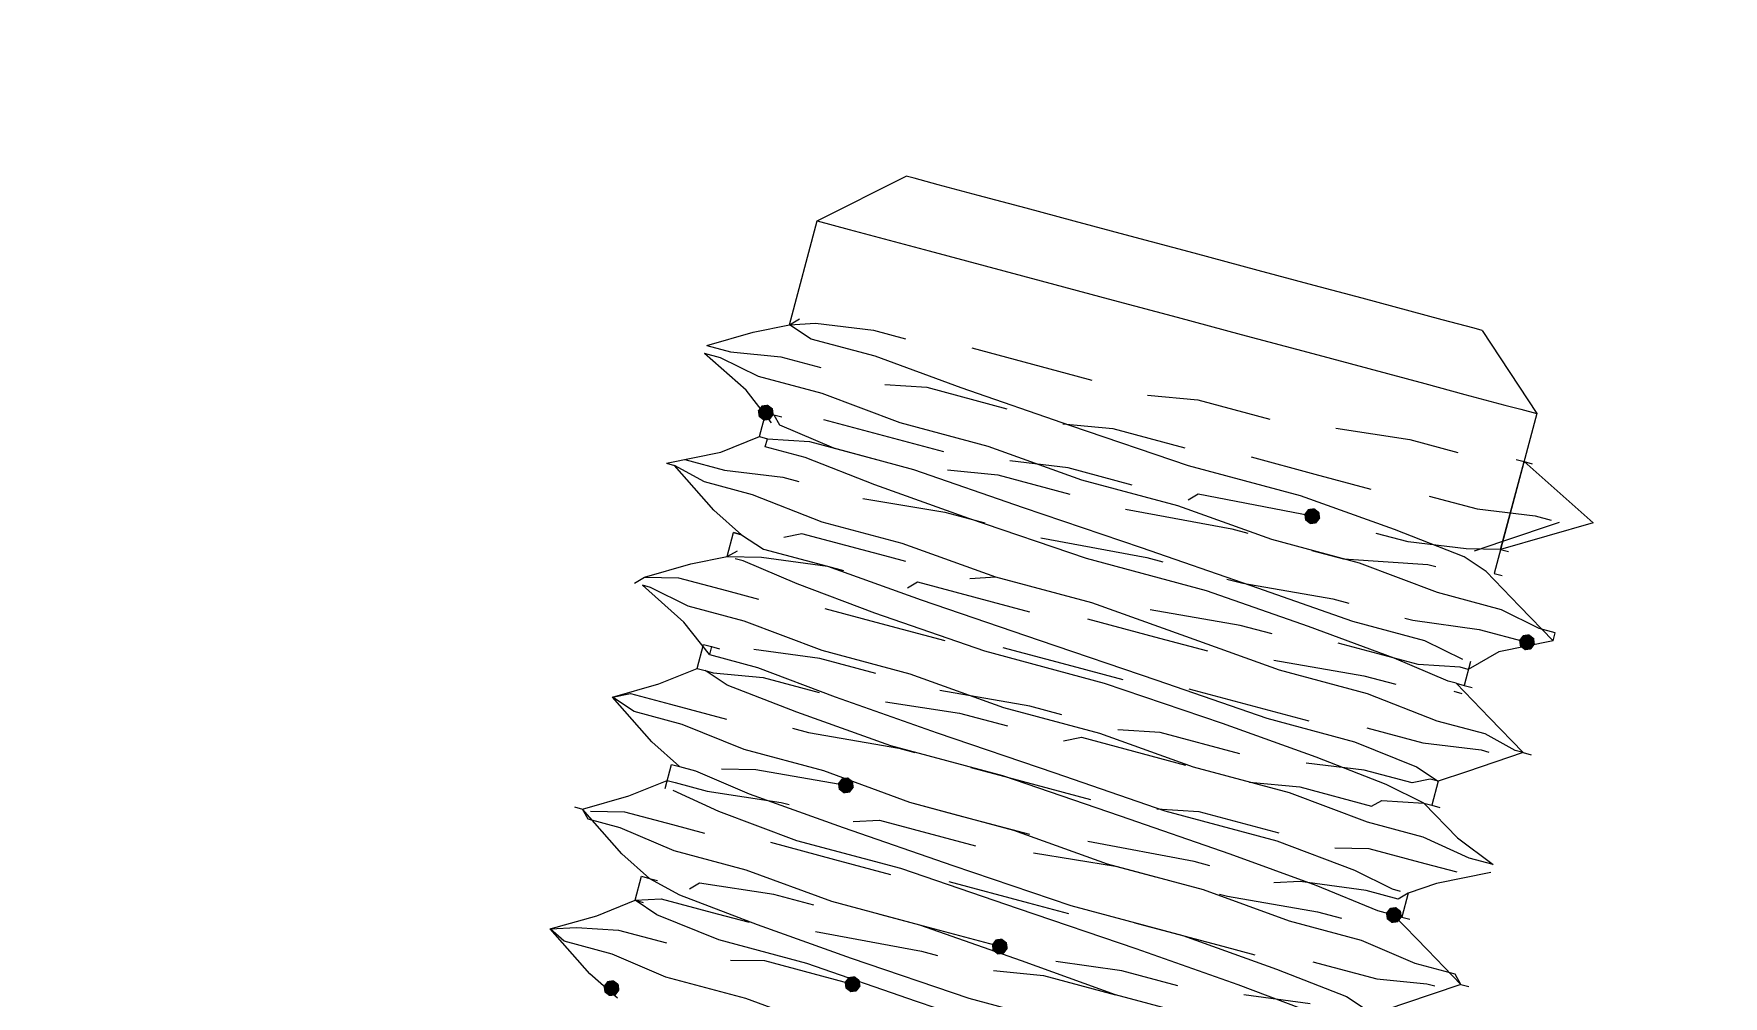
# Model space of a CAD drawing. Header units: millimetres. Extents: x 89051 to 218395, y -330386 to -125649.
# Drawn here: x 98679.48 to 98704.18, y -134352.24 to -134338.16 of the extents above; entities that cross this region are included whole.
import ezdxf

# ---------------------------------------------------------------- set-up
doc = ezdxf.new("R2010")
doc.units = ezdxf.units.MM
doc.header["$LTSCALE"] = 13
doc.layers.add('C00-00-00', color=7, linetype='Continuous')
doc.layers.add('标注、文本', color=3, linetype='Continuous', lineweight=25)
doc.styles.get("Standard").update_dxf_attribs({"font": 'gbenor.shx', "bigfont": 'gbcbig.shx'})
doc.dimstyles.new('1-15', dxfattribs={"dimscale": 20, "dimtxt": 3.5, "dimasz": 2, "dimexe": 1.5, "dimexo": 0.5, "dimgap": 0.5, "dimtad": 1, "dimtoh": 1, "dimdec": 1, "dimdsep": 46, "dimtxsty": 'Standard', "dimcen": 2.5, "dimclrd": 3, "dimclre": 3, "dimclrt": 3, "dimadec": 0, "dimazin": 2, "dimtfac": 1, "dimtdec": 1, "dimtmove": 0, "dimatfit": 2, "dimfxl": 1, "dimarcsym": 0})

# ---------------------------------------------------------------- blocks, each defined once
blk = doc.blocks.new('225635')
at = {"layer": 'C00-00-00'}
h = blk.add_hatch(color=256, dxfattribs=at)
h.dxf.hatch_style = 2
h.paths.add_polyline_path([(72519.609, -125566.899), (72519.523, -125566.934), (72519.488, -125567.02), (72519.523, -125567.105), (72519.609, -125567.141), (72519.694, -125567.105), (72519.73, -125567.02), (72519.694, -125566.934)])
h = blk.add_hatch(color=256, dxfattribs=at)
h.dxf.hatch_style = 2
h.paths.add_polyline_path([(72511.501, -125567.504), (72511.416, -125567.539), (72511.38, -125567.625), (72511.416, -125567.71), (72511.501, -125567.746), (72511.587, -125567.71), (72511.622, -125567.625), (72511.587, -125567.539)])
h = blk.add_hatch(color=256, dxfattribs=at)
h.dxf.hatch_style = 2
h.paths.add_polyline_path([(72523.118, -125567.867), (72523.033, -125567.902), (72522.997, -125567.988), (72523.033, -125568.073), (72523.118, -125568.109), (72523.204, -125568.073), (72523.239, -125567.988), (72523.204, -125567.902)])
h = blk.add_hatch(color=256, dxfattribs=at)
h.dxf.hatch_style = 2
h.paths.add_polyline_path([(72522.271, -125572.223), (72522.186, -125572.259), (72522.15, -125572.344), (72522.186, -125572.43), (72522.271, -125572.465), (72522.356, -125572.43), (72522.392, -125572.344), (72522.356, -125572.259)])
h = blk.add_hatch(color=256, dxfattribs=at)
h.dxf.hatch_style = 2
h.paths.add_polyline_path([(72514.043, -125572.465), (72513.957, -125572.501), (72513.922, -125572.586), (72513.957, -125572.672), (72514.043, -125572.707), (72514.128, -125572.672), (72514.163, -125572.586), (72514.128, -125572.501)])
h = blk.add_hatch(color=256, dxfattribs=at)
h.dxf.hatch_style = 2
h.paths.add_polyline_path([(72516.826, -125574.159), (72516.74, -125574.195), (72516.705, -125574.28), (72516.74, -125574.366), (72516.826, -125574.401), (72516.911, -125574.366), (72516.947, -125574.28), (72516.911, -125574.195)])
h = blk.add_hatch(color=256, dxfattribs=at)
h.dxf.hatch_style = 2
h.paths.add_polyline_path([(72514.89, -125575.248), (72514.804, -125575.284), (72514.769, -125575.369), (72514.804, -125575.455), (72514.89, -125575.49), (72514.975, -125575.455), (72515.011, -125575.369), (72514.975, -125575.284)])
h = blk.add_hatch(color=256, dxfattribs=at)
h.dxf.hatch_style = 2
h.paths.add_polyline_path([(72511.501, -125576.216), (72511.416, -125576.252), (72511.38, -125576.337), (72511.416, -125576.423), (72511.501, -125576.458), (72511.587, -125576.423), (72511.622, -125576.337), (72511.587, -125576.252)])
at = {"layer": 'C00-00-00', "lineweight": 15}
for points in [[(72511.501, -125564.721), (72512.59, -125563.753)], [(72516.947, -125563.753), (72515.979, -125563.753), (72515.132, -125563.753), (72514.406, -125563.753), (72513.679, -125563.753), (72513.074, -125563.753), (72512.711, -125563.753), (72512.59, -125563.753)], [(72521.303, -125563.753), (72521.182, -125563.753), (72520.698, -125563.753), (72520.214, -125563.753), (72519.488, -125563.753), (72518.762, -125563.753), (72517.915, -125563.753), (72516.947, -125563.753)], [(72521.303, -125563.753), (72522.392, -125564.721)], [(72511.501, -125566.294), (72511.501, -125564.721)], [(72511.501, -125564.721), (72511.743, -125564.721), (72511.985, -125564.721), (72512.59, -125564.721), (72513.195, -125564.721), (72514.043, -125564.721), (72514.89, -125564.721), (72515.979, -125564.721), (72516.947, -125564.721)], [(72516.947, -125564.721), (72517.915, -125564.721), (72519.004, -125564.721), (72519.851, -125564.721), (72520.698, -125564.721), (72521.303, -125564.721), (72521.908, -125564.721), (72522.15, -125564.721), (72522.392, -125564.721)], [(72522.392, -125564.721), (72522.392, -125567.141)], [(72519.609, -125565.689), (72520.698, -125565.568)], [(72520.698, -125565.568), (72521.424, -125565.568)], [(72522.271, -125565.447), (72522.392, -125565.447)], [(72522.392, -125565.447), (72522.513, -125565.447)], [(72522.392, -125566.778), (72522.392, -125565.447)], [(72522.392, -125565.447), (72523.602, -125566.052)], [(72516.826, -125565.931), (72517.552, -125565.81)], [(72517.552, -125565.81), (72518.641, -125565.81)], [(72511.864, -125566.173), (72512.711, -125566.052)], [(72512.711, -125566.052), (72513.195, -125566.052)], [(72514.164, -125565.931), (72515.737, -125565.931)], [(72515.737, -125565.931), (72515.979, -125565.931)], [(72523.602, -125566.052), (72522.392, -125566.778)], [(72510.412, -125566.899), (72511.017, -125566.536), (72511.501, -125566.294)], [(72511.501, -125566.294), (72511.864, -125566.173)], [(72511.501, -125566.294), (72511.622, -125566.173)], [(72522.271, -125567.141), (72521.908, -125567.02), (72520.819, -125566.899), (72519.367, -125566.778), (72517.673, -125566.778), (72515.858, -125566.657), (72514.164, -125566.536), (72512.832, -125566.415), (72511.864, -125566.415), (72511.501, -125566.294)], [(72521.182, -125566.294), (72521.908, -125566.294)], [(72521.908, -125566.294), (72522.755, -125566.173)], [(72523.118, -125566.173), (72522.392, -125566.657)], [(72522.755, -125566.173), (72522.997, -125566.173)], [(72515.737, -125566.657), (72516.463, -125566.536)], [(72516.463, -125566.536), (72517.552, -125566.536)], [(72518.52, -125566.415), (72519.488, -125566.415)], [(72519.488, -125566.415), (72520.335, -125566.415)], [(72510.775, -125566.899), (72511.501, -125566.778)], [(72511.501, -125566.778), (72512.106, -125566.778)], [(72513.074, -125566.778), (72513.679, -125566.657)], [(72513.679, -125566.657), (72514.89, -125566.657)], [(72522.392, -125566.778), (72521.908, -125566.899)], [(72522.392, -125566.657), (72522.029, -125566.899)], [(72522.392, -125566.778), (72522.513, -125566.778)], [(72510.412, -125566.899), (72510.775, -125566.899)], [(72511.622, -125567.746), (72511.138, -125567.383), (72510.412, -125567.02)], [(72523.481, -125567.867), (72523.481, -125567.746), (72523.239, -125567.746), (72522.634, -125567.625), (72521.666, -125567.625), (72520.456, -125567.504), (72519.125, -125567.504), (72517.673, -125567.383), (72516.221, -125567.383), (72514.769, -125567.262), (72513.437, -125567.262), (72512.227, -125567.141), (72511.259, -125567.141), (72510.654, -125567.02), (72510.412, -125567.02)], [(72519.609, -125567.02), (72517.915, -125567.141)], [(72521.061, -125567.02), (72520.577, -125567.02)], [(72521.908, -125566.899), (72521.061, -125567.02)], [(72515.979, -125567.262), (72515.132, -125567.383)], [(72516.947, -125567.262), (72515.979, -125567.262)], [(72517.915, -125567.141), (72517.794, -125567.262)], [(72520.214, -125567.504), (72521.424, -125567.262)], [(72521.424, -125567.262), (72521.545, -125567.262)], [(72522.271, -125567.141), (72522.876, -125567.504), (72523.481, -125567.867)], [(72522.392, -125567.141), (72522.513, -125567.141)], [(72511.501, -125567.625), (72511.622, -125567.625)], [(72511.501, -125567.988), (72511.501, -125567.625)], [(72511.622, -125567.625), (72511.743, -125567.625)], [(72511.622, -125567.625), (72511.743, -125567.746), (72512.59, -125567.867), (72513.8, -125567.867), (72515.495, -125567.988), (72517.31, -125568.109), (72519.004, -125568.23), (72520.577, -125568.351), (72521.666, -125568.351), (72522.271, -125568.472)], [(72512.953, -125567.504), (72512.348, -125567.504)], [(72514.164, -125567.504), (72512.953, -125567.504)], [(72514.285, -125567.746), (72515.011, -125567.625)], [(72515.011, -125567.625), (72516.1, -125567.625)], [(72516.947, -125567.625), (72518.52, -125567.504)], [(72518.52, -125567.504), (72518.762, -125567.504)], [(72519.73, -125567.504), (72520.214, -125567.504)], [(72511.622, -125567.988), (72512.227, -125567.867)], [(72512.227, -125567.867), (72513.316, -125567.867)], [(72523.481, -125567.867), (72522.755, -125568.23), (72522.392, -125568.593)], [(72510.291, -125568.714), (72511.017, -125568.351), (72511.501, -125567.988)], [(72511.501, -125567.988), (72511.622, -125567.988)], [(72522.271, -125568.835), (72522.15, -125568.835), (72521.303, -125568.714), (72519.972, -125568.593), (72518.399, -125568.472), (72516.584, -125568.472), (72514.769, -125568.351), (72513.316, -125568.23), (72512.227, -125568.109), (72511.622, -125568.109), (72511.622, -125567.988)], [(72518.883, -125568.23), (72520.214, -125568.109)], [(72520.214, -125568.109), (72520.456, -125568.109)], [(72521.303, -125568.109), (72521.424, -125568.109)], [(72521.424, -125568.109), (72522.392, -125567.988)], [(72522.392, -125567.988), (72523.118, -125567.988)], [(72513.195, -125568.472), (72514.406, -125568.351)], [(72514.406, -125568.351), (72515.011, -125568.351)], [(72515.858, -125568.351), (72517.431, -125568.23)], [(72517.431, -125568.23), (72517.673, -125568.23)], [(72518.641, -125568.23), (72518.883, -125568.23)], [(72510.533, -125568.593), (72511.138, -125568.593)], [(72511.138, -125568.593), (72511.985, -125568.472)], [(72511.985, -125568.472), (72512.227, -125568.472)], [(72522.271, -125568.593), (72521.666, -125568.714)], [(72522.392, -125568.593), (72522.271, -125568.593)], [(72522.392, -125568.472), (72522.392, -125568.835)], [(72510.291, -125568.714), (72510.412, -125568.714)], [(72511.622, -125569.44), (72511.138, -125569.198), (72510.412, -125568.714)], [(72523.481, -125569.561), (72523.36, -125569.561), (72522.876, -125569.44), (72522.15, -125569.44), (72521.061, -125569.319), (72519.73, -125569.319), (72518.278, -125569.198), (72516.826, -125569.077), (72515.374, -125569.077), (72513.922, -125568.956), (72512.711, -125568.956), (72511.622, -125568.835), (72510.896, -125568.835), (72510.412, -125568.714)], [(72519.004, -125568.835), (72517.673, -125568.956)], [(72519.488, -125568.835), (72519.004, -125568.835)], [(72521.666, -125568.714), (72520.456, -125568.714)], [(72522.271, -125568.835), (72522.392, -125568.835)], [(72522.271, -125568.835), (72522.876, -125569.198), (72523.481, -125569.561)], [(72522.392, -125568.835), (72522.513, -125568.835)], [(72515.374, -125569.077), (72515.011, -125569.198)], [(72516.826, -125569.077), (72515.374, -125569.077)], [(72519.609, -125569.198), (72520.94, -125569.077)], [(72520.94, -125569.077), (72521.424, -125569.077)], [(72522.271, -125568.956), (72522.392, -125568.956)], [(72512.469, -125569.198), (72512.227, -125569.319)], [(72513.8, -125569.198), (72512.469, -125569.198)], [(72514.043, -125569.198), (72513.8, -125569.198)], [(72516.826, -125569.319), (72517.915, -125569.319)], [(72517.915, -125569.319), (72518.641, -125569.319)], [(72511.622, -125569.44), (72511.501, -125569.44)], [(72511.501, -125569.44), (72511.622, -125569.44)], [(72511.501, -125569.44), (72511.622, -125569.44)], [(72511.501, -125569.803), (72511.501, -125569.44)], [(72511.622, -125569.44), (72511.985, -125569.561), (72512.953, -125569.561), (72514.406, -125569.682), (72516.221, -125569.803), (72518.036, -125569.924), (72519.73, -125570.045), (72521.061, -125570.045), (72522.029, -125570.166), (72522.392, -125570.287), (72522.271, -125570.287)], [(72511.985, -125569.682), (72512.953, -125569.561)], [(72512.953, -125569.561), (72513.195, -125569.561)], [(72514.164, -125569.561), (72514.285, -125569.44)], [(72514.285, -125569.44), (72515.979, -125569.44)], [(72523.481, -125569.561), (72522.755, -125570.045), (72522.392, -125570.287)], [(72523.481, -125569.561), (72523.602, -125569.561)], [(72510.412, -125570.408), (72511.017, -125570.045), (72511.501, -125569.803)], [(72511.501, -125569.803), (72511.985, -125569.682)], [(72511.501, -125569.803), (72511.622, -125569.682)], [(72522.271, -125570.65), (72521.666, -125570.529), (72520.577, -125570.408), (72519.125, -125570.287), (72517.31, -125570.166), (72515.495, -125570.166), (72513.8, -125570.045), (72512.59, -125569.924), (72511.743, -125569.803), (72511.622, -125569.803)], [(72521.182, -125569.803), (72522.029, -125569.803)], [(72522.029, -125569.803), (72522.876, -125569.682)], [(72522.876, -125569.682), (72522.997, -125569.682)], [(72515.737, -125570.045), (72516.705, -125570.045)], [(72516.705, -125570.045), (72517.552, -125570.045)], [(72518.52, -125569.924), (72519.73, -125569.924)], [(72519.73, -125569.924), (72520.335, -125569.924)], [(72510.412, -125570.408), (72510.896, -125570.287)], [(72510.896, -125570.287), (72511.622, -125570.287)], [(72511.622, -125570.287), (72512.106, -125570.287)], [(72513.074, -125570.166), (72513.922, -125570.166)], [(72513.922, -125570.166), (72514.89, -125570.166)], [(72522.271, -125570.287), (72522.029, -125570.408)], [(72522.392, -125570.287), (72522.271, -125570.287)], [(72522.392, -125570.287), (72522.392, -125570.65)], [(72510.291, -125570.529), (72510.412, -125570.408)], [(72511.622, -125571.255), (72511.138, -125570.892), (72510.412, -125570.529)], [(72523.481, -125571.255), (72523.118, -125571.255), (72522.392, -125571.134), (72521.545, -125571.134), (72520.335, -125571.013), (72518.883, -125571.013), (72517.431, -125570.892), (72515.979, -125570.892), (72514.527, -125570.771), (72513.195, -125570.771), (72511.985, -125570.65), (72511.138, -125570.65), (72510.533, -125570.529), (72510.412, -125570.529)], [(72521.303, -125570.408), (72520.456, -125570.529)], [(72522.029, -125570.408), (72521.303, -125570.408)], [(72516.342, -125570.771), (72515.011, -125570.892)], [(72516.826, -125570.771), (72516.342, -125570.771)], [(72518.278, -125570.65), (72517.673, -125570.771)], [(72519.488, -125570.65), (72518.278, -125570.65)], [(72521.545, -125570.892), (72521.666, -125570.771)], [(72521.666, -125570.771), (72522.271, -125570.65)], [(72522.271, -125570.65), (72522.392, -125570.65)], [(72522.271, -125570.65), (72522.876, -125571.013), (72523.481, -125571.255)], [(72522.392, -125570.65), (72522.513, -125570.65)], [(72513.195, -125570.892), (72512.227, -125571.013)], [(72514.043, -125570.892), (72513.195, -125570.892)], [(72516.947, -125571.134), (72517.189, -125571.013)], [(72517.189, -125571.013), (72518.762, -125571.013)], [(72519.73, -125571.013), (72520.456, -125570.892)], [(72520.456, -125570.892), (72521.545, -125570.892)], [(72511.501, -125571.134), (72511.622, -125571.134)], [(72511.501, -125571.497), (72511.501, -125571.134)], [(72511.622, -125571.134), (72511.743, -125571.134)], [(72511.622, -125571.134), (72511.622, -125571.255), (72512.348, -125571.255), (72513.558, -125571.376), (72515.132, -125571.497), (72516.947, -125571.618), (72518.641, -125571.739), (72520.335, -125571.739), (72521.545, -125571.86), (72522.15, -125571.981), (72522.271, -125571.981)], [(72514.285, -125571.255), (72515.374, -125571.134)], [(72515.374, -125571.134), (72516.1, -125571.134)], [(72510.412, -125572.223), (72511.017, -125571.86), (72511.501, -125571.497)], [(72511.501, -125571.497), (72511.622, -125571.497)], [(72511.622, -125571.497), (72511.743, -125571.497)], [(72522.271, -125572.344), (72522.029, -125572.344), (72521.061, -125572.223), (72519.73, -125572.102), (72518.036, -125571.981), (72516.221, -125571.86), (72514.527, -125571.86), (72513.074, -125571.739), (72511.985, -125571.618), (72511.622, -125571.497)], [(72511.743, -125571.497), (72512.469, -125571.376)], [(72512.469, -125571.376), (72513.316, -125571.376)], [(72521.182, -125571.618), (72521.666, -125571.497)], [(72521.666, -125571.497), (72522.513, -125571.497)], [(72523.481, -125571.376), (72522.755, -125571.739), (72522.392, -125571.981)], [(72522.513, -125571.497), (72522.997, -125571.497)], [(72518.52, -125571.739), (72519.125, -125571.618)], [(72519.125, -125571.618), (72520.335, -125571.618)], [(72513.074, -125571.981), (72513.316, -125571.981)], [(72513.316, -125571.981), (72514.648, -125571.86)], [(72514.648, -125571.86), (72514.89, -125571.86)], [(72515.737, -125571.86), (72516.1, -125571.86)], [(72516.1, -125571.86), (72517.552, -125571.86)], [(72522.392, -125571.981), (72522.271, -125572.102)], [(72522.392, -125571.981), (72522.392, -125572.344)], [(72510.412, -125572.223), (72510.654, -125572.102)], [(72511.622, -125572.949), (72511.138, -125572.707), (72510.412, -125572.223)], [(72523.481, -125573.07), (72523.36, -125572.949), (72522.755, -125572.949), (72521.908, -125572.828), (72520.819, -125572.828), (72519.488, -125572.707), (72518.036, -125572.707), (72516.584, -125572.586), (72515.011, -125572.586), (72513.679, -125572.465), (72512.469, -125572.465), (72511.501, -125572.344), (72510.775, -125572.344), (72510.412, -125572.223)], [(72510.654, -125572.102), (72511.259, -125572.102)], [(72511.259, -125572.102), (72512.106, -125572.102)], [(72520.819, -125572.223), (72520.456, -125572.344)], [(72521.787, -125572.102), (72520.819, -125572.223)], [(72522.271, -125572.102), (72521.787, -125572.102)], [(72519.246, -125572.344), (72517.673, -125572.465)], [(72519.488, -125572.344), (72519.246, -125572.344)], [(72522.271, -125572.344), (72522.876, -125572.707), (72523.481, -125573.07)], [(72522.392, -125572.344), (72522.513, -125572.344)], [(72512.711, -125572.707), (72512.227, -125572.828)], [(72514.043, -125572.586), (72512.711, -125572.707)], [(72515.737, -125572.586), (72515.011, -125572.586)], [(72516.826, -125572.586), (72515.737, -125572.586)], [(72516.947, -125572.828), (72518.157, -125572.707)], [(72518.157, -125572.707), (72518.762, -125572.707)], [(72519.73, -125572.707), (72519.851, -125572.707)], [(72519.851, -125572.707), (72521.182, -125572.586)], [(72521.182, -125572.586), (72521.545, -125572.586)], [(72511.501, -125572.949), (72511.622, -125572.949)], [(72511.501, -125572.949), (72511.622, -125572.949)], [(72511.501, -125573.312), (72511.501, -125572.949)], [(72511.622, -125572.949), (72511.864, -125572.949), (72512.711, -125573.07), (72514.164, -125573.191), (72515.858, -125573.312), (72517.673, -125573.433), (72519.367, -125573.433), (72520.819, -125573.554), (72521.908, -125573.675), (72522.271, -125573.796)], [(72514.285, -125573.07), (72514.648, -125572.949)], [(72514.648, -125572.949), (72516.1, -125572.949)], [(72510.412, -125573.917), (72511.017, -125573.554), (72511.501, -125573.191)], [(72511.501, -125573.191), (72511.622, -125573.191)], [(72511.622, -125573.191), (72512.106, -125573.191)], [(72512.106, -125573.191), (72513.195, -125573.07)], [(72513.195, -125573.07), (72513.316, -125573.07)], [(72522.271, -125573.312), (72522.997, -125573.191)], [(72523.481, -125573.07), (72522.755, -125573.554), (72522.392, -125573.796)], [(72522.997, -125573.191), (72523.118, -125573.191)], [(72523.481, -125573.07), (72523.602, -125573.07)], [(72522.271, -125574.159), (72522.271, -125574.038), (72521.545, -125574.038), (72520.335, -125573.917), (72518.762, -125573.796), (72516.947, -125573.675), (72515.132, -125573.554), (72513.558, -125573.554), (72512.348, -125573.433), (72511.622, -125573.312)], [(72515.858, -125573.554), (72517.068, -125573.554)], [(72517.068, -125573.554), (72517.673, -125573.554)], [(72518.641, -125573.433), (72519.972, -125573.433)], [(72519.972, -125573.433), (72520.456, -125573.433)], [(72521.303, -125573.312), (72522.271, -125573.312)], [(72510.533, -125573.917), (72511.017, -125573.796)], [(72511.017, -125573.796), (72511.743, -125573.796)], [(72511.743, -125573.796), (72512.227, -125573.796)], [(72513.195, -125573.675), (72514.164, -125573.675)], [(72514.164, -125573.675), (72515.011, -125573.675)], [(72510.291, -125573.917), (72510.412, -125573.917)], [(72511.622, -125574.643), (72511.138, -125574.401), (72510.412, -125573.917)], [(72523.481, -125574.764), (72522.997, -125574.764), (72522.271, -125574.643), (72521.303, -125574.643), (72520.093, -125574.522), (72518.641, -125574.522), (72517.189, -125574.401), (72515.616, -125574.28), (72514.285, -125574.28), (72512.953, -125574.159), (72511.864, -125574.159), (72511.017, -125574.038), (72510.533, -125574.038), (72510.412, -125573.917)], [(72521.424, -125573.917), (72520.456, -125574.038)], [(72516.826, -125574.28), (72515.011, -125574.28)], [(72518.641, -125574.159), (72517.673, -125574.28)], [(72519.488, -125574.159), (72518.641, -125574.159)], [(72512.348, -125574.522), (72512.227, -125574.643)], [(72513.437, -125574.401), (72512.348, -125574.522)], [(72514.043, -125574.401), (72513.437, -125574.401)], [(72516.826, -125574.643), (72517.552, -125574.522)], [(72517.552, -125574.522), (72518.641, -125574.522)], [(72511.501, -125574.643), (72511.622, -125574.643)], [(72511.501, -125575.006), (72511.501, -125574.643)], [(72511.622, -125574.643), (72511.743, -125574.643)], [(72511.622, -125574.643), (72512.106, -125574.764), (72513.316, -125574.885), (72514.769, -125575.006), (72516.584, -125575.127), (72518.399, -125575.127), (72519.972, -125575.248), (72521.303, -125575.369), (72522.15, -125575.49), (72522.271, -125575.49)], [(72514.164, -125574.764), (72515.737, -125574.643)], [(72515.737, -125574.643), (72515.979, -125574.643)], [(72510.412, -125575.732), (72511.017, -125575.369), (72511.501, -125575.006)], [(72511.501, -125575.006), (72511.864, -125574.885)], [(72511.501, -125575.006), (72511.622, -125575.006)], [(72522.271, -125575.853), (72521.908, -125575.732), (72520.819, -125575.732), (72519.367, -125575.611), (72517.673, -125575.49), (72515.858, -125575.369), (72514.164, -125575.248), (72512.832, -125575.248), (72511.864, -125575.127), (72511.501, -125575.006)], [(72511.864, -125574.885), (72512.711, -125574.885)], [(72512.711, -125574.885), (72513.195, -125574.885)], [(72510.775, -125575.611), (72511.38, -125575.49)], [(72511.38, -125575.49), (72512.106, -125575.49)], [(72513.074, -125575.49), (72513.558, -125575.369)], [(72513.558, -125575.369), (72514.89, -125575.369)], [(72510.412, -125575.732), (72510.775, -125575.611)], [(72511.622, -125576.458), (72511.138, -125576.216), (72510.412, -125575.732)], [(72523.481, -125576.579), (72523.239, -125576.458), (72522.634, -125576.458), (72521.787, -125576.337), (72520.577, -125576.337), (72519.246, -125576.216), (72517.794, -125576.216), (72516.221, -125576.095), (72514.769, -125576.095), (72513.437, -125575.974), (72512.227, -125575.974), (72511.38, -125575.853), (72510.654, -125575.853), (72510.412, -125575.732)]]:
    blk.add_lwpolyline(points, dxfattribs=at)
blk = doc.blocks.new('*D590')
at = {"layer": 'Defpoints', "color": 0, "transparency": 16777216}
for p in [(98717.568, -134295.696), (97992.252, -134341.656), (98717.568, -134923.229)]:
    blk.add_point(p, dxfattribs=at)
at = {"layer": '标注、文本', "color": 3, "lineweight": -2, "transparency": 16777216}
for p, q in [((98717.568, -134305.696), (98717.568, -134953.229)), ((97992.252, -134351.656), (97992.252, -134953.229)), ((98032.252, -134923.229), (98677.568, -134923.229))]:
    blk.add_line(p, q, dxfattribs=at)
at = {"layer": '标注、文本', "color": 3, "transparency": 16777216}
for points in [[(98032.252, -134916.562), (98032.252, -134929.896), (97992.252, -134923.229)], [(98677.568, -134916.562), (98677.568, -134929.896), (98717.568, -134923.229)]]:
    blk.add_solid(points, dxfattribs=at)
at = {"layer": '标注、文本', "color": 3, "transparency": 16777216, "insert": (98354.91, -134878.229), "char_height": 70, "attachment_point": 5}
blk.add_mtext('761', dxfattribs=at)
blk = doc.blocks.new('*D595')
at = {"layer": 'Defpoints', "color": 0, "transparency": 16777216}
for p in [(98597.549, -134300.778), (98736.649, -134300.778), (98961.216, -134353.232), (98589.512, -134361.829), (98723.872, -134397.831)]:
    blk.add_point(p, dxfattribs=at)
at = {"layer": '标注、文本', "color": 3, "lineweight": -2, "transparency": 16777216}
for p, q in [((98746.649, -134300.778), (98993.506, -134300.778)), ((98733.531, -134400.419), (98971.976, -134464.31))]:
    blk.add_line(p, q, dxfattribs=at)
blk.add_arc((98361.666, -134300.778), 601.84, 348.808743, 356.191257, dxfattribs=at)
at = {"layer": '标注、文本', "color": 3, "transparency": 16777216}
for points in [[(98955.514, -134340.534), (98968.84, -134340.978), (98963.506, -134300.778)], [(98958.555, -134419.097), (98945.568, -134416.075), (98942.999, -134456.546)]]:
    blk.add_solid(points, dxfattribs=at)
at = {"layer": '标注、文本', "color": 3, "transparency": 16777216, "insert": (98942.91, -134411.878), "char_height": 70, "attachment_point": 5}
blk.add_mtext('15°', dxfattribs=at)

msp = doc.modelspace()

# ---------------------------------------------------------------- block references
at = {"layer": '标注、文本', "rotation": 344.9999999999999}
msp.add_blockref('225635', (61148.744, 5712.665), dxfattribs=at)

# ---------------------------------------------------------------- dimensions: what is measured, and where the dimension line sits
at = {"layer": '标注、文本'}
dim = msp.add_linear_dim(base=(98717.568, -134923.229), p1=(97992.252, -134341.656), p2=(98717.568, -134295.696), text='761', dimstyle='1-15', dxfattribs=at)
dim.commit()
dim.dimension.update_dxf_attribs({"geometry": '*D590', "text_midpoint": (98354.91, -134878.229)})
dim = msp.add_angular_dim_2l(base=(98961.216, -134353.232), line1=((98589.512, -134361.829), (98723.872, -134397.831)), line2=((98597.549, -134300.778), (98736.649, -134300.778)), dimstyle='1-15', dxfattribs=at)
dim.commit()
dim.dimension.update_dxf_attribs({"geometry": '*D595', "text_midpoint": (98942.91, -134456.878), "dimtype": 162})

doc.saveas('drawing.dxf')
